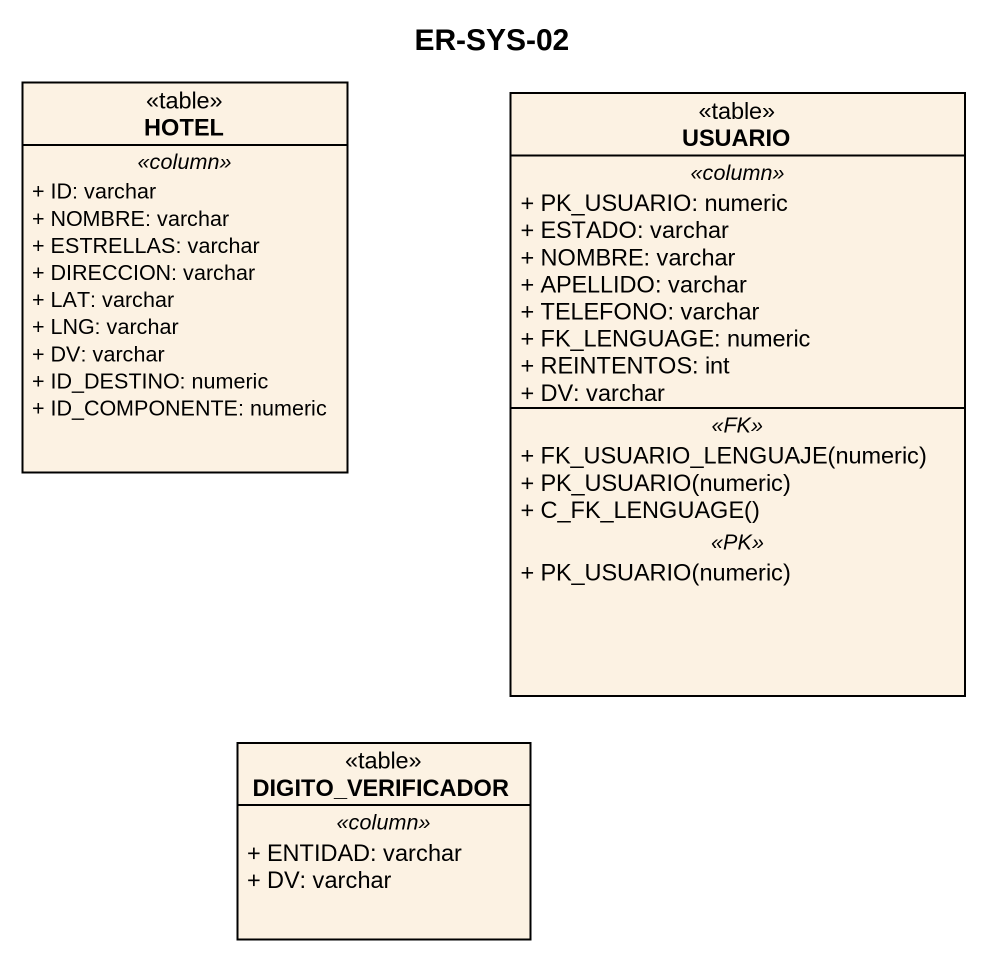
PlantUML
@startuml
title ER-SYS-02
hide circle
hide empty members
skinparam classAttributeIconSize 0
class HOTEL <<table>> {
  .. <<column>> ..
  + ID: varchar
  + NOMBRE: varchar
  + ESTRELLAS: varchar
  + DIRECCION: varchar
  + LAT: varchar
  + LNG: varchar
  + DV: varchar
  + ID_DESTINO: numeric
  + ID_COMPONENTE: numeric
}
class USUARIO <<table>> {
  .. <<column>> ..
  + PK_USUARIO: numeric
  + ESTADO: varchar
  + NOMBRE: varchar
  + APELLIDO: varchar
  + TELEFONO: varchar
  + FK_LENGUAGE: numeric
  + REINTENTOS: int
  + DV: varchar
  .. <<FK>> ..
  + FK_USUARIO_LENGUAJE(numeric)
  + PK_USUARIO(numeric)
  + C_FK_LENGUAGE()
  .. <<PK>> ..
  + PK_USUARIO(numeric)
}
class DIGITO_VERIFICADOR <<table>> {
  .. <<column>> ..
  + ENTIDAD: varchar
  + DV: varchar
}
@enduml
